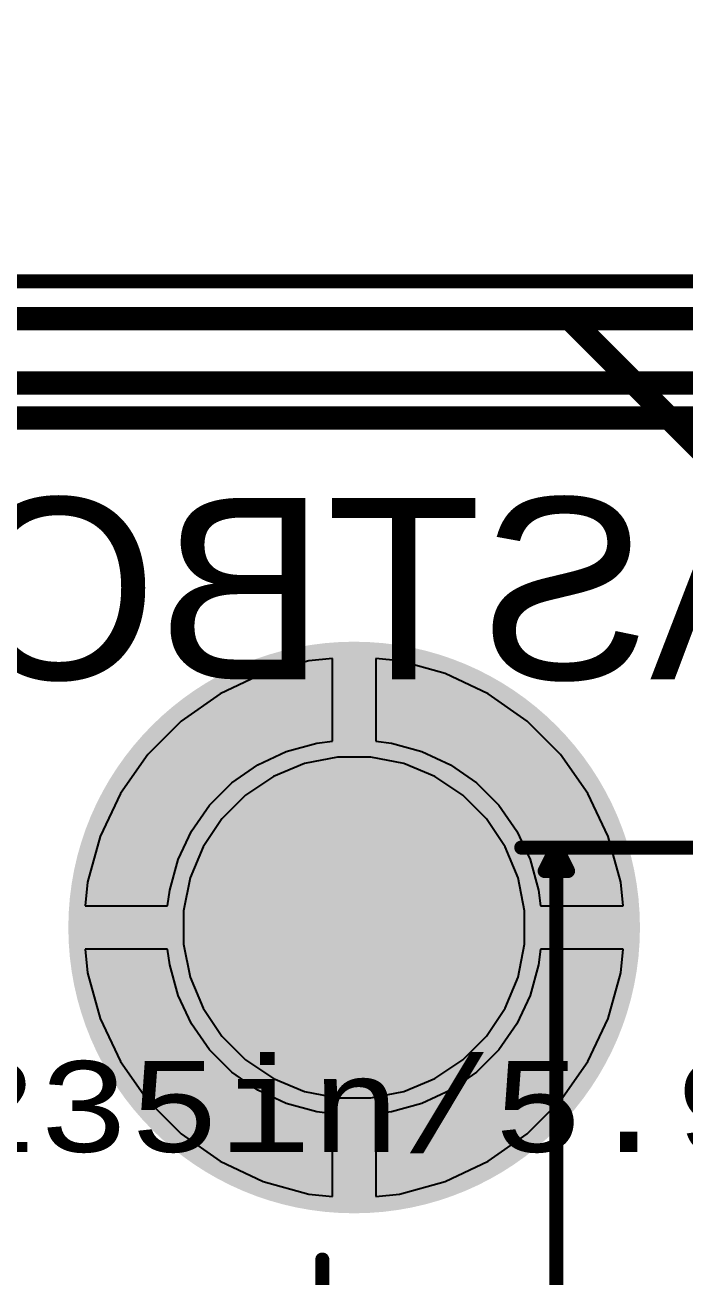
# Model space of a CAD drawing. Header units: inches. Extents: x -2.12 to 4.45, y -3.15 to 1.57.
# Drawn here: x -0.141 to 0.141, y -0.149 to 0.386 of the extents above; entities that cross this region are included whole.
import ezdxf

# ---------------------------------------------------------------- set-up
doc = ezdxf.new("R2010")
doc.units = ezdxf.units.IN
doc.header["$MEASUREMENT"] = 0
for name, color, linetype in [('Bottom', 5, 'Continuous'), ('Bottom Solder', 6, 'Continuous'), ('bPlace', 56, 'Continuous'), ('Dimension', 6, 'Continuous'), ('Keep-Out Layer', 6, 'Continuous'), ('Measures', 56, 'Continuous'), ('Multi-Layer', 9, 'Continuous'), ('Pad Holes', 156, 'Continuous'), ('Top', 1, 'Continuous'), ('Top Paste', 8, 'Continuous'), ('Top Solder', 216, 'Continuous')]:
    doc.layers.add(name, color=color, linetype=linetype)
doc.styles.add('Arial', font='', dxfattribs={"height": 0.2})
doc.styles.add('Courier New', font='', dxfattribs={"height": 0.2})
doc.styles.get('Arial').set_extended_font_data('Arial')
doc.styles.get('Courier New').set_extended_font_data('Courier New')

# ---------------------------------------------------------------- blocks, each defined once
blk = doc.blocks.new('SMT_SPACER_5MMX2_5M_28')
at = {"layer": 'Top'}
h = blk.add_hatch(color=1, dxfattribs=at)
edge = h.paths.add_edge_path()
edge.add_arc((0, 0), 0.11811, 0, 360)
at = {"layer": 'Top Paste'}
h = blk.add_hatch(color=8, dxfattribs=at)
edge = h.paths.add_edge_path()
edge.add_arc((0, 0), 0.11811, 0, 360)
at = {"layer": 'Top Solder'}
h = blk.add_hatch(color=216, dxfattribs=at)
edge = h.paths.add_edge_path()
edge.add_arc((0, 0), 0.12211, 0, 360)
at = {"layer": 'Top Paste'}
for p, q in [((-0.01939, 0.1139), (-0.03893, 0.10851)), ((-0.0093, 0.11488), (-0.01939, 0.1139)), ((-0.0093, 0.07967), (-0.0093, 0.11488)), ((0.0093, 0.11488), (0.0093, 0.07967)), ((0.01939, 0.1139), (0.0093, 0.11488)), ((0.0093, 0.11488), (0.0093, 0.11488)), ((0.03893, 0.10851), (0.01939, 0.1139)), ((-0.03893, 0.10851), (-0.05727, 0.09985)), ((0.05727, 0.09985), (0.03893, 0.10851)), ((-0.05727, 0.09985), (-0.07385, 0.08818)), ((0.07385, 0.08818), (0.05727, 0.09985)), ((-0.07385, 0.08818), (-0.08818, 0.07385)), ((0.08818, 0.07385), (0.07385, 0.08818)), ((-0.0412, 0.06951), (-0.02899, 0.07523)), ((-0.02899, 0.07523), (-0.01599, 0.07876)), ((-0.01599, 0.07876), (-0.0093, 0.07967)), ((-0.0093, 0.07967), (-0.0093, 0.07967)), ((0.0093, 0.07967), (0.01598, 0.07876)), ((0.01598, 0.07876), (0.02899, 0.07523)), ((0.02899, 0.07523), (0.0412, 0.06951)), ((-0.08818, 0.07385), (-0.09985, 0.05727)), ((0.09985, 0.05727), (0.08818, 0.07385)), ((-0.05223, 0.06177), (-0.0412, 0.06951)), ((0.0412, 0.06951), (0.05223, 0.06177)), ((-0.06177, 0.05223), (-0.05223, 0.06177)), ((0.05223, 0.06177), (0.06177, 0.05223)), ((-0.09985, 0.05727), (-0.10851, 0.03893)), ((0.10851, 0.03893), (0.09985, 0.05727)), ((-0.06951, 0.0412), (-0.06177, 0.05223)), ((0.06177, 0.05223), (0.06951, 0.0412)), ((-0.10851, 0.03893), (-0.1139, 0.01939)), ((-0.07523, 0.02899), (-0.06951, 0.0412)), ((0.06951, 0.0412), (0.07523, 0.02899)), ((0.1139, 0.01939), (0.10851, 0.03893)), ((-0.07876, 0.01598), (-0.07523, 0.02899)), ((0.07523, 0.02899), (0.07876, 0.01598)), ((-0.1139, 0.01939), (-0.11488, 0.0093)), ((0.11488, 0.0093), (0.1139, 0.01939)), ((-0.07967, 0.0093), (-0.07876, 0.01598)), ((0.07876, 0.01598), (0.07967, 0.0093)), ((-0.11488, 0.0093), (-0.07967, 0.0093)), ((-0.11488, 0.0093), (-0.11488, 0.0093)), ((0.07967, 0.0093), (0.07967, 0.0093)), ((0.07967, 0.0093), (0.11488, 0.0093)), ((-0.07967, -0.0093), (-0.11488, -0.0093)), ((-0.11488, -0.0093), (-0.1139, -0.01939)), ((-0.07876, -0.01599), (-0.07967, -0.0093)), ((-0.07967, -0.0093), (-0.07967, -0.0093)), ((0.07967, -0.0093), (0.07876, -0.01599)), ((0.11488, -0.0093), (0.07967, -0.0093)), ((0.1139, -0.01939), (0.11488, -0.0093)), ((0.11488, -0.0093), (0.11488, -0.0093)), ((-0.07523, -0.02899), (-0.07876, -0.01599)), ((0.07876, -0.01599), (0.07523, -0.02899)), ((-0.1139, -0.01939), (-0.10851, -0.03893)), ((0.10851, -0.03893), (0.1139, -0.01939)), ((-0.06951, -0.0412), (-0.07523, -0.02899)), ((0.07523, -0.02899), (0.06951, -0.0412)), ((-0.10851, -0.03893), (-0.09985, -0.05727)), ((-0.06177, -0.05223), (-0.06951, -0.0412)), ((0.06951, -0.0412), (0.06177, -0.05223)), ((0.09985, -0.05727), (0.10851, -0.03893)), ((-0.05223, -0.06177), (-0.06177, -0.05223)), ((0.06177, -0.05223), (0.05223, -0.06177)), ((-0.09985, -0.05727), (-0.08818, -0.07385)), ((0.08818, -0.07385), (0.09985, -0.05727)), ((-0.0412, -0.06951), (-0.05223, -0.06177)), ((0.05223, -0.06177), (0.0412, -0.06951)), ((-0.02899, -0.07523), (-0.0412, -0.06951)), ((0.0412, -0.06951), (0.02899, -0.07523)), ((-0.08818, -0.07385), (-0.07385, -0.08818)), ((0.07385, -0.08818), (0.08818, -0.07385)), ((-0.01599, -0.07876), (-0.02899, -0.07523)), ((-0.0093, -0.07967), (-0.01599, -0.07876)), ((-0.0093, -0.11488), (-0.0093, -0.07967)), ((0.01598, -0.07876), (0.0093, -0.07967)), ((0.0093, -0.07967), (0.0093, -0.07967)), ((0.0093, -0.07967), (0.0093, -0.11488)), ((0.02899, -0.07523), (0.01598, -0.07876)), ((-0.07385, -0.08818), (-0.05727, -0.09985)), ((0.05727, -0.09985), (0.07385, -0.08818)), ((-0.05727, -0.09985), (-0.03893, -0.10851)), ((0.03893, -0.10851), (0.05727, -0.09985)), ((-0.03893, -0.10851), (-0.01939, -0.1139)), ((0.01939, -0.1139), (0.03893, -0.10851)), ((-0.01939, -0.1139), (-0.0093, -0.11488)), ((-0.0093, -0.11488), (-0.0093, -0.11488)), ((0.0093, -0.11488), (0.01939, -0.1139))]:
    blk.add_line(p, q, dxfattribs=at)
blk = doc.blocks.new('SMD3225_3_2X2_5X0_7_MTC_L_43')
at = {"layer": 'Measures', "style": 'Courier New'}
for s, p in [('Inner Pad Padstyle: RX47Y-4D0T', (-0.666, -0.315)), ('Outer Pad Padstyle: RX47Y59D0T', (-0.659, -0.415)), ('Alternate 1 Padstyle: OX60Y90D30P', (-0.712, -0.515)), ('Alternate 2 Padstyle: OX90Y60D30P', (-0.712, -0.615))]:
    blk.add_text(s, height=0.0775, dxfattribs=at).set_placement(p)
blk = doc.blocks.new('CONN_QTH_030_02_L_D_A_K_FR_S00_72')
at = {"layer": 'Measures', "const_width": 0.006}
for points in [[(-0.529, 0.118), (-0.514, 0.118)], [(-0.519, 0.108), (-0.514, 0.118)], [(-0.514, 0.118), (-0.509, 0.108)], [(-0.514, -0.118), (-0.514, 0.118)], [(-0.514, 0.118), (-0.394, 0.118)], [(-0.519, 0.108), (-0.509, 0.108)], [(-0.614, -0.108), (-0.614, -0.058)]]:
    blk.add_lwpolyline(points, dxfattribs=at)
at = {"layer": 'Measures', "const_width": 0.003}
for points in [[(-0.5305, 0.118, 1), (-0.5275, 0.118, 1)], [(-0.5155, 0.118, 1), (-0.5125, 0.118, 1)], [(-0.5155, 0.118, 1), (-0.5125, 0.118, 1)], [(-0.5155, 0.118, 1), (-0.5125, 0.118, 1)], [(-0.5155, 0.118, 1), (-0.5125, 0.118, 1)], [(-0.5155, 0.118, 1), (-0.5125, 0.118, 1)], [(-0.5205, 0.108, 1), (-0.5175, 0.108, 1)], [(-0.5205, 0.108, 1), (-0.5175, 0.108, 1)], [(-0.5105, 0.108, 1), (-0.5075, 0.108, 1)], [(-0.5105, 0.108, 1), (-0.5075, 0.108, 1)], [(-0.6155, -0.058, 1), (-0.6125, -0.058, 1)]]:
    blk.add_lwpolyline(points, format="xyb", close=True, dxfattribs=at)
at = {"layer": 'Measures', "style": 'Courier New'}
blk.add_text('0.235in/5.969mm', height=0.03875, dxfattribs=at).set_placement((-0.852, -0.012))

msp = doc.modelspace()

# ---------------------------------------------------------------- hatches: boundary and pattern name
at = {"layer": 'Bottom'}
h = msp.add_hatch(color=5, dxfattribs=at)
edge = h.paths.add_edge_path()
edge.add_arc((0, 0), 0.072835, 0, 360)
at = {"layer": 'Bottom Solder'}
h = msp.add_hatch(color=6, dxfattribs=at)
edge = h.paths.add_edge_path()
edge.add_arc((0, 0), 0.076835, 0, 360)
at = {"layer": 'Multi-Layer'}
h = msp.add_hatch(color=9, dxfattribs=at)
edge = h.paths.add_edge_path()
edge.add_arc((0, 0), 0.072835, 0, 360)
at = {"layer": 'Pad Holes'}
h = msp.add_hatch(color=7, dxfattribs=at)
edge = h.paths.add_edge_path()
edge.add_arc((0, 0), 0.072835, 0, 360)
at = {"layer": 'Top'}
h = msp.add_hatch(color=1, dxfattribs=at)
edge = h.paths.add_edge_path()
edge.add_arc((0, 0), 0.072835, 0, 360)
at = {"layer": 'Top Solder'}
h = msp.add_hatch(color=216, dxfattribs=at)
edge = h.paths.add_edge_path()
edge.add_arc((0, 0), 0.076835, 0, 360)

# ---------------------------------------------------------------- linework, layer by layer
at = {"layer": 'Bottom', "const_width": 0.01}
for points in [[(-0.4922, 0.26017), (0.09202, 0.26017)], [(0.09202, 0.26017), (0.1678, 0.18439)]]:
    msp.add_lwpolyline(points, dxfattribs=at)
at = {"layer": 'Bottom', "const_width": 0.005}
msp.add_lwpolyline([(0.08952, 0.26017, 1), (0.09452, 0.26017, 1)], format="xyb", close=True, dxfattribs=at)
msp.add_lwpolyline([(0.08952, 0.26017, 1), (0.09452, 0.26017, 1)], format="xyb", close=True, dxfattribs=at)
at = {"layer": 'Dimension', "const_width": 0.006}
msp.add_lwpolyline([(-0.65035, 0.27604), (2.89296, 0.27604)], dxfattribs=at)
at = {"layer": 'Keep-Out Layer', "const_width": 0.006}
msp.add_lwpolyline([(-0.65035, 0.27604), (2.89296, 0.27604)], dxfattribs=at)
at = {"layer": 'Multi-Layer'}
for p, q in [((-0.021245, 0.070036), (-0.0345, 0.064546)), ((-0.007174, 0.072835), (-0.021245, 0.070036)), ((0, 0.072835), (-0.007174, 0.072835)), ((0.007174, 0.072835), (0, 0.072835)), ((0.021245, 0.070036), (0.007174, 0.072835)), ((0.0345, 0.064546), (0.021245, 0.070036)), ((-0.0345, 0.064546), (-0.04643, 0.056575)), ((0.04643, 0.056575), (0.0345, 0.064546)), ((-0.04643, 0.056575), (-0.056575, 0.04643)), ((0.056575, 0.04643), (0.04643, 0.056575)), ((-0.056575, 0.04643), (-0.064546, 0.0345)), ((0.064546, 0.0345), (0.056575, 0.04643)), ((-0.064546, 0.0345), (-0.070036, 0.021245)), ((0.070036, 0.021245), (0.064546, 0.0345)), ((-0.070036, 0.021245), (-0.072835, 0.007174)), ((0.072835, 0.007174), (0.070036, 0.021245)), ((-0.072835, 0.007174), (-0.072835, 0)), ((0.072835, 0), (0.072835, 0.007174)), ((-0.072835, 0), (-0.072835, -0.007174)), ((0.072835, -0.007174), (0.072835, 0)), ((-0.072835, -0.007174), (-0.070036, -0.021245)), ((0.070036, -0.021245), (0.072835, -0.007174)), ((-0.070036, -0.021245), (-0.064546, -0.0345)), ((0.064546, -0.0345), (0.070036, -0.021245)), ((-0.064546, -0.0345), (-0.056575, -0.04643)), ((0.056575, -0.04643), (0.064546, -0.0345)), ((-0.056575, -0.04643), (-0.04643, -0.056575)), ((0.04643, -0.056575), (0.056575, -0.04643)), ((-0.04643, -0.056575), (-0.0345, -0.064546)), ((0.0345, -0.064546), (0.04643, -0.056575)), ((-0.0345, -0.064546), (-0.021245, -0.070036)), ((0.021245, -0.070036), (0.0345, -0.064546)), ((-0.021245, -0.070036), (-0.007174, -0.072835)), ((-0.007174, -0.072835), (0, -0.072835)), ((0, -0.072835), (0, -0.072835)), ((0, -0.072835), (0.007174, -0.072835)), ((0.007174, -0.072835), (0.021245, -0.070036))]:
    msp.add_line(p, q, dxfattribs=at)
at = {"layer": 'Top', "const_width": 0.01}
for points in [[(-0.49142, 0.26017), (2.3203, 0.26017)], [(-0.4372, 0.23267), (2.28452, 0.23267)], [(-0.43099, 0.21767), (1.9728, 0.21767)]]:
    msp.add_lwpolyline(points, dxfattribs=at)

# ---------------------------------------------------------------- block references
at = {"rotation": 225}
msp.add_blockref('SMD3225_3_2X2_5X0_7_MTC_L_43', (1.3918, -0.48961), dxfattribs=at)
for name, p in [('CONN_QTH_030_02_L_D_A_K_FR_S00_72', (0.6004, -0.08386)), ('SMT_SPACER_5MMX2_5M_28', (0, 0))]:
    msp.add_blockref(name, p)

# ---------------------------------------------------------------- texts
at = {"layer": 'bPlace', "style": 'Arial', "text_generation_flag": 2}
msp.add_text('FASTBOOT', height=0.0775, dxfattribs=at).set_placement((0.264716, 0.106065))

doc.saveas('drawing.dxf')
